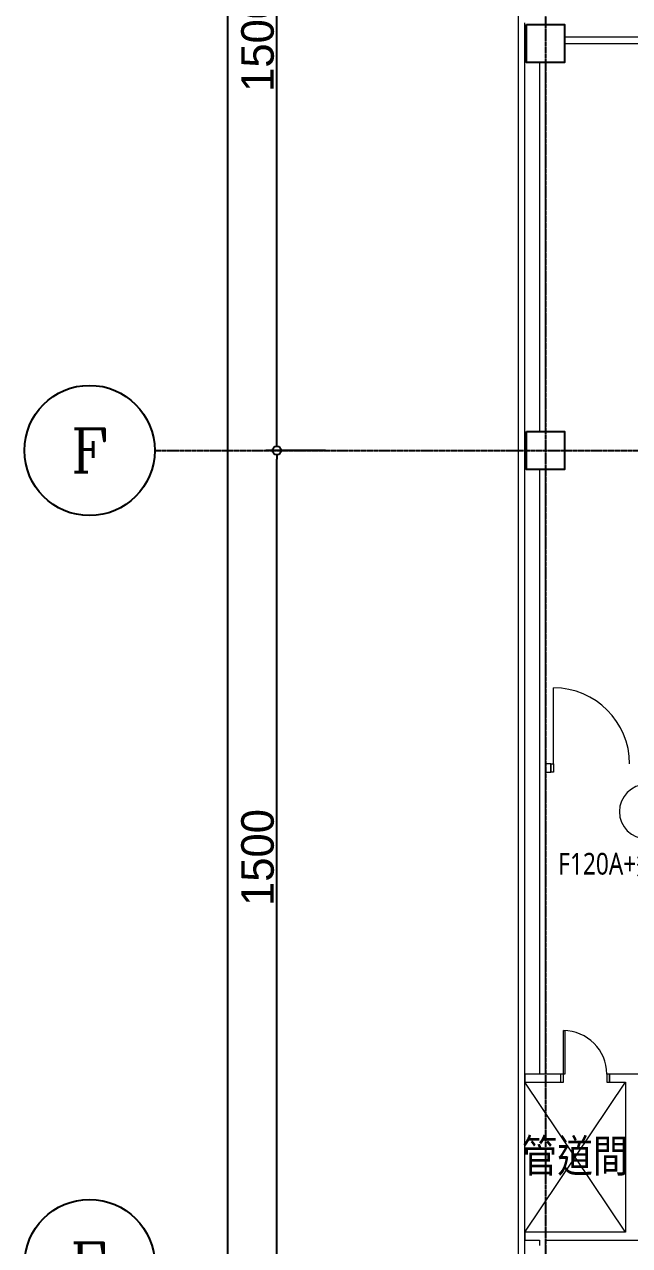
# Model space of a CAD drawing. Extents: x -3450 to 27857, y -1288 to 11880.
# Drawn here: x -960 to 155, y 6035 to 8285 of the extents above; entities that cross this region are included whole.
import ezdxf
from ezdxf.enums import TextEntityAlignment as Align

# ---------------------------------------------------------------- set-up
doc = ezdxf.new("R2010")
doc.units = 0
doc.linetypes.add('X-S-FAB-L20$0$COL-CEN-LIN', pattern=[3.25, 2.5, -0.25, 0.25, -0.25])
for name, color, linetype in [('X-S-FAB-L20$0$0-MC', 8, 'Continuous'), ('X-S-FAB-L20$0$0-NC', 8, 'Continuous'), ('X-S-FAB-L20$0$1_l20平面圖_1_A-OBJE-2D', 8, 'Continuous'), ('X-S-FAB-L20$0$1_l20平面圖_1_A-WALL-EX', 8, 'Continuous'), ('X-S-FAB-L20$0$1_l20平面圖_1_A-WALL-IN', 8, 'Continuous'), ('X-S-FAB-L20$0$1_l20平面圖_1_A-WALL-IN.200K', 8, 'Continuous'), ('X-S-FAB-L20$0$1_l20平面圖_1_A-ZONE', 8, 'Continuous'), ('X-S-FAB-L20$0$1_l20平面圖_1_D label', 8, 'Continuous'), ('X-S-FAB-L20$0$1_l20平面圖_1_Door', 8, 'Continuous'), ('X-S-FAB-L20$0$A-BLOCK', 8, 'Continuous'), ('X-S-FAB-L20$0$BLOCK', 8, 'Continuous'), ('X-S-FAB-L20$0$CCL', 8, 'X-S-FAB-L20$0$COL-CEN-LIN'), ('X-S-FAB-L20$0$COL-S', 8, 'Continuous'), ('X-S-FAB-L20$0$DIM', 8, 'Continuous')]:
    doc.layers.add(name, color=color, linetype=linetype)
doc.styles.add('X-S-FAB-L20$0$COL-NUM', font='romanc')
doc.styles.add('X-S-FAB-L20$0$DIM', font='', dxfattribs={"width": 0.8})
doc.styles.add('X-S-FAB-L20$0$Gen-Text', font='c2.shx', dxfattribs={"bigfont": 'chinese.shx'})
doc.styles.add('X-S-FAB-L20$0$Standard', font='', dxfattribs={"width": 0.8})
doc.styles.get('X-S-FAB-L20$0$DIM').set_extended_font_data('MingLiU')
doc.styles.get('X-S-FAB-L20$0$Standard').set_extended_font_data('Microsoft JhengHei')
doc.dimstyles.new('X-S-FAB-L20$0$CIRL', dxfattribs={"dimtxt": 50, "dimasz": 25, "dimexe": 16, "dimexo": 0, "dimgap": 6, "dimtad": 1, "dimdsep": 46, "dimtxsty": 'X-S-FAB-L20$0$DIM', "dimblk": 'X-S-FAB-L20$0$_DotBlank', "dimcen": 10, "dimdle": 8, "dimclrd": 256, "dimclre": 256, "dimclrt": 6, "dimadec": 0, "dimazin": 0, "dimtfac": 1, "dimtix": 1, "dimtmove": 2, "dimatfit": 0, "dimldrblk": 'X-S-FAB-L20$0$ARROW', "dimfxl": 1, "dimtolj": 1, "dimarcsym": 0})

# ---------------------------------------------------------------- blocks, each defined once
blk = doc.blocks.new('X-S-FAB-L20$0$cn-y')
at = {"layer": 'X-S-FAB-L20$0$0-MC'}
blk.add_circle((-50, 0), 50, dxfattribs=at)
at = {"layer": 'X-S-FAB-L20$0$0-NC', "style": 'X-S-FAB-L20$0$COL-NUM'}
blk.add_attdef('GRID-Y', text='', height=50, dxfattribs=at).set_placement((-50, 0), align=Align.MIDDLE_CENTER)
blk = doc.blocks.new('X-S-FAB-L20$0$_DotBlank')
at = {"color": 0, "linetype": 'ByBlock', "lineweight": -2}
blk.add_line((-0.5, 0), (-1, 0), dxfattribs=at)
blk.add_circle((0, 0), 0.5, dxfattribs=at)
blk = doc.blocks.new('*D128')
at = {"layer": 'DefPoints', "color": 0, "transparency": 16777216}
for p in [(-26745, 10645), (-26655, 10645), (-26655, 720)]:
    blk.add_point(p, dxfattribs=at)
at = {"layer": 'X-S-FAB-L20$0$DIM', "lineweight": -2, "transparency": 16777216}
for p, q in [((-26655, 10645), (-26765, 10645)), ((-26745, 736), (-26745, 10629)), ((-26655, 720), (-26765, 720))]:
    blk.add_line(p, q, dxfattribs=at)
at = {"layer": 'X-S-FAB-L20$0$DIM', "lineweight": -2, "transparency": 16777216, "xscale": 16, "yscale": 16, "zscale": 16}
for p, rotation in [((-26745, 10645), 90), ((-26745, 720), 270)]:
    blk.add_blockref('X-S-FAB-L20$0$_DotBlank', p, dxfattribs=dict(at, rotation=rotation))
at = {"layer": 'X-S-FAB-L20$0$DIM', "color": 6, "transparency": 16777216, "insert": (-26780.2, 5682.5), "char_height": 2.5, "attachment_point": 5, "rotation": 90, "style": 'X-S-FAB-L20$0$Gen-Text'}
blk.add_mtext('\\A1;{\\H24x;9925}', dxfattribs=at)
blk = doc.blocks.new('X-S-FAB-L20$0$ARROW')
at = {"color": 3}
blk.add_solid([(0, 0), (-2.4, -0.4), (-2.4, 0.4)], dxfattribs=at)
blk = doc.blocks.new('*D133')
at = {"layer": 'DefPoints', "color": 0, "transparency": 16777216}
for p in [(-26655, 8220), (-26565, 8220), (-26565, 6720)]:
    blk.add_point(p, dxfattribs=at)
at = {"layer": 'X-S-FAB-L20$0$DIM', "lineweight": -2, "transparency": 16777216}
for p, q in [((-26565, 8220), (-26675, 8220)), ((-26655, 6736), (-26655, 8204)), ((-26565, 6720), (-26675, 6720))]:
    blk.add_line(p, q, dxfattribs=at)
at = {"layer": 'X-S-FAB-L20$0$DIM', "lineweight": -2, "transparency": 16777216, "xscale": 16, "yscale": 16, "zscale": 16}
for p, rotation in [((-26655, 8220), 90), ((-26655, 6720), 270)]:
    blk.add_blockref('X-S-FAB-L20$0$_DotBlank', p, dxfattribs=dict(at, rotation=rotation))
at = {"layer": 'X-S-FAB-L20$0$DIM', "color": 6, "transparency": 16777216, "insert": (-26690.2, 7470), "char_height": 2.5, "attachment_point": 5, "rotation": 90, "style": 'X-S-FAB-L20$0$Gen-Text'}
blk.add_mtext('\\A1;{\\H24x;1500}', dxfattribs=at)
blk = doc.blocks.new('*D134')
at = {"layer": 'DefPoints', "color": 0, "transparency": 16777216}
for p in [(-26655, 9720), (-26565, 9720), (-26565, 8220)]:
    blk.add_point(p, dxfattribs=at)
at = {"layer": 'X-S-FAB-L20$0$DIM', "lineweight": -2, "transparency": 16777216}
for p, q in [((-26565, 9720), (-26675, 9720)), ((-26655, 8236), (-26655, 9704)), ((-26565, 8220), (-26675, 8220))]:
    blk.add_line(p, q, dxfattribs=at)
at = {"layer": 'X-S-FAB-L20$0$DIM', "lineweight": -2, "transparency": 16777216, "xscale": 16, "yscale": 16, "zscale": 16}
for p, rotation in [((-26655, 9720), 90), ((-26655, 8220), 270)]:
    blk.add_blockref('X-S-FAB-L20$0$_DotBlank', p, dxfattribs=dict(at, rotation=rotation))
at = {"layer": 'X-S-FAB-L20$0$DIM', "color": 6, "transparency": 16777216, "insert": (-26690.2, 8970), "char_height": 2.5, "attachment_point": 5, "rotation": 90, "style": 'X-S-FAB-L20$0$Gen-Text'}
blk.add_mtext('\\A1;{\\H24x;1500}', dxfattribs=at)
blk = doc.blocks.new('X-S-FAB-L20$0$FAB2-L05')
at = {"layer": 'X-S-FAB-L20$0$CCL'}
for p, q in [((-26160, 11005), (-26160, 0)), ((-26880, 8220), (1210, 8220))]:
    blk.add_line(p, q, dxfattribs=at)
at = {"layer": 'X-S-FAB-L20$0$COL-S'}
for points in [[(-26195, 9005), (-26125, 9005), (-26125, 8935), (-26195, 8935)], [(-26195, 8255), (-26125, 8255), (-26125, 8185), (-26195, 8185)]]:
    blk.add_lwpolyline(points, close=True, dxfattribs=at)
at = {"layer": 'X-S-FAB-L20$0$A-BLOCK'}
ref = blk.add_blockref('X-S-FAB-L20$0$cn-y', (-26880, 8220), dxfattribs=dict(at, xscale=2.399999999999997, yscale=2.399999999999997, zscale=2.399999999999997))
ref.add_attrib('GRID-Y', 'F', dxfattribs={"layer": 'X-S-FAB-L20$0$0-NC', "height": 80, "style": 'X-S-FAB-L20$0$COL-NUM'}).set_placement((-27000, 8220), align=Align.MIDDLE_CENTER)
ref = blk.add_blockref('X-S-FAB-L20$0$cn-y', (-26880, 6720), dxfattribs=dict(at, xscale=2.399999999999997, yscale=2.399999999999997, zscale=2.399999999999997))
ref.add_attrib('GRID-Y', 'E', dxfattribs={"layer": 'X-S-FAB-L20$0$0-NC', "height": 80, "style": 'X-S-FAB-L20$0$COL-NUM'}).set_placement((-27000, 6720), align=Align.MIDDLE_CENTER)
at = {"layer": 'X-S-FAB-L20$0$DIM'}
for base, p1, p2, picture, middle in [((-26745, 10645), (-26655, 720), (-26655, 10645), '*D128', (-26780.163, 5682.5)), ((-26655, 9720), (-26565, 8220), (-26565, 9720), '*D134', (-26690.157, 8970)), ((-26655, 8220), (-26565, 6720), (-26565, 8220), '*D133', (-26690.157, 7470))]:
    dim = blk.add_linear_dim(base=base, p1=p1, p2=p2, angle=90, text='{\\H24x;<>}', dimstyle='X-S-FAB-L20$0$CIRL', override={"dimtxt": 2.5, "dimasz": 16, "dimexe": 20, "dimgap": 5, "dimtxsty": 'X-S-FAB-L20$0$Gen-Text', "dimblk1": 'X-S-FAB-L20$0$_DotBlank', "dimblk2": 'X-S-FAB-L20$0$_DotBlank', "dimsah": 1}, dxfattribs=at)
    dim.commit()
    dim.dimension.update_dxf_attribs({"geometry": picture, "text_midpoint": middle})
blk = doc.blocks.new('X-S-FAB-L20')
at = {"layer": 'X-S-FAB-L20$0$1_l20平面圖_1_A-OBJE-2D', "color": 2, "lineweight": 0, "ltscale": 10}
for p, q in [((-38, 6060), (147.5, 6336)), ((147.5, 6060), (-38, 6336))]:
    blk.add_line(p, q, dxfattribs=at)
at = {"layer": 'X-S-FAB-L20$0$1_l20平面圖_1_A-WALL-EX', "color": 6, "lineweight": 0, "ltscale": 10, "flags": 128}
for points in [[(-50, 8300), (-50, 2500)], [(-38, 2500), (-38, 8288)]]:
    blk.add_lwpolyline(points, dxfattribs=at)
at = {"layer": 'X-S-FAB-L20$0$1_l20平面圖_1_A-WALL-IN', "color": 3, "lineweight": 0, "ltscale": 10}
for p, q in [((28, 6351), (28, 6336)), ((118, 6351), (118, 6336))]:
    blk.add_line(p, q, dxfattribs=at)
at = {"layer": 'X-S-FAB-L20$0$1_l20平面圖_1_A-WALL-IN', "color": 3, "lineweight": 0, "ltscale": 10, "flags": 128}
for points in [[(1755, 8261.3), (35, 8261.3)], [(35, 8250), (1755, 8250)], [(-11.2, 8215), (-11.2, 7535)], [(0, 7535), (0, 8215)], [(-11.2, 7465), (-11.2, 6351)], [(0, 6351), (0, 7465)], [(28, 6351), (-38, 6351)], [(-38, 6351), (-38, 6336)], [(0, 6351), (-11.2, 6351)], [(742.5, 6351), (118, 6351)], [(-38, 6336), (28, 6336)], [(118, 6336), (147.5, 6336)], [(147.5, 6336), (147.5, 6060)], [(147.5, 6060), (-38, 6060)], [(-38, 6060), (-38, 6045)], [(-38, 6045), (-11.2, 6045)], [(-11.2, 6045), (-11.2, 6035)], [(0, 6045), (1368.5, 6045)], [(0, 6035), (0, 6045)]]:
    blk.add_lwpolyline(points, dxfattribs=at)
at = {"layer": 'X-S-FAB-L20$0$1_l20平面圖_1_A-WALL-IN.200K', "color": 252, "lineweight": 0, "ltscale": 10}
blk.add_line((10, 6922.5), (10, 6907.5), dxfattribs=at)
at = {"layer": 'X-S-FAB-L20$0$1_l20平面圖_1_A-WALL-IN.200K', "color": 252, "lineweight": 0, "ltscale": 10, "flags": 128}
for points in [[(10, 6922.5), (0, 6922.5)], [(0, 6922.5), (0, 6907.5)], [(0, 6907.5), (10, 6907.5)]]:
    blk.add_lwpolyline(points, dxfattribs=at)
at = {"layer": 'X-S-FAB-L20$0$1_l20平面圖_1_D label', "color": 252, "lineweight": 0, "ltscale": 10, "flags": 128}
blk.add_lwpolyline([(236.2, 6834.5, 1), (136.2, 6834.5, 1)], format="xyb", close=True, dxfattribs=at)
at = {"layer": 'X-S-FAB-L20$0$1_l20平面圖_1_Door', "color": 252, "lineweight": 0, "ltscale": 10}
for p, q in [((15, 6922.5), (15, 7062.5)), ((10, 6922.5), (15, 6922.5)), ((10, 6907.5), (10, 6922.5)), ((10, 6922.5), (10, 6907.5)), ((10, 6922.5), (10, 6907.5)), ((15, 6907.5), (10, 6907.5)), ((15, 6922.5), (15, 6907.5))]:
    blk.add_line(p, q, dxfattribs=at)
at = {"layer": 'X-S-FAB-L20$0$1_l20平面圖_1_Door', "color": 4, "lineweight": 0, "ltscale": 10}
for p, q in [((33, 6351), (33, 6431)), ((33, 6431), (36, 6431)), ((36, 6431), (36, 6351)), ((33, 6351), (28, 6351)), ((28, 6351), (28, 6336)), ((36, 6351), (33, 6351)), ((33, 6336), (33, 6351)), ((118, 6351), (113, 6351)), ((113, 6351), (113, 6336)), ((118, 6336), (118, 6351)), ((28, 6336), (33, 6336)), ((113, 6336), (118, 6336))]:
    blk.add_line(p, q, dxfattribs=at)
at = {"layer": 'X-S-FAB-L20$0$1_l20平面圖_1_Door', "color": 252, "lineweight": 0, "ltscale": 10}
blk.add_arc((15, 6922.5), 140, 0, 90, dxfattribs=at)
at = {"layer": 'X-S-FAB-L20$0$1_l20平面圖_1_Door', "color": 4, "lineweight": 0, "ltscale": 10}
blk.add_arc((33, 6351), 80, 0, 90, dxfattribs=at)
at = {"layer": 'X-S-FAB-L20$0$BLOCK'}
blk.add_blockref('X-S-FAB-L20$0$FAB2-L05', (26160, -720), dxfattribs=at)
at = {"layer": 'X-S-FAB-L20$0$1_l20平面圖_1_A-ZONE', "color": 59, "linetype": 'Continuous', "lineweight": 0, "insert": (54.7, 6230.3), "char_height": 60, "attachment_point": 2, "style": 'X-S-FAB-L20$0$Standard'}
blk.add_mtext('\\A1;{\\pqc;\\pt0;\\fMicrosoft JhengHei|b0|i0|c136|p34;管道間}', dxfattribs=at)
at = {"layer": 'X-S-FAB-L20$0$1_l20平面圖_1_D label', "color": 252, "linetype": 'Continuous', "lineweight": 0, "insert": (23.6, 6714.1), "char_height": 40, "attachment_point": 7, "style": 'X-S-FAB-L20$0$Standard'}
blk.add_mtext('\\A1;{\\pql;\\pt0;\\fMicrosoft JhengHei|b0|i0|c136|p34;F120A+遮煙性\\fMicrosoft JhengHei|b0|i0|c136|p34;\\fMicrosoft JhengHei|b0|i0|c136|p34;\\H0.666667x;\\fMicrosoft JhengHei|b0|i0|c136|p34;\\H1.500000x;}', dxfattribs=at)

msp = doc.modelspace()

# ---------------------------------------------------------------- block references
msp.add_blockref('X-S-FAB-L20', (0, 0))

doc.saveas('drawing.dxf')
